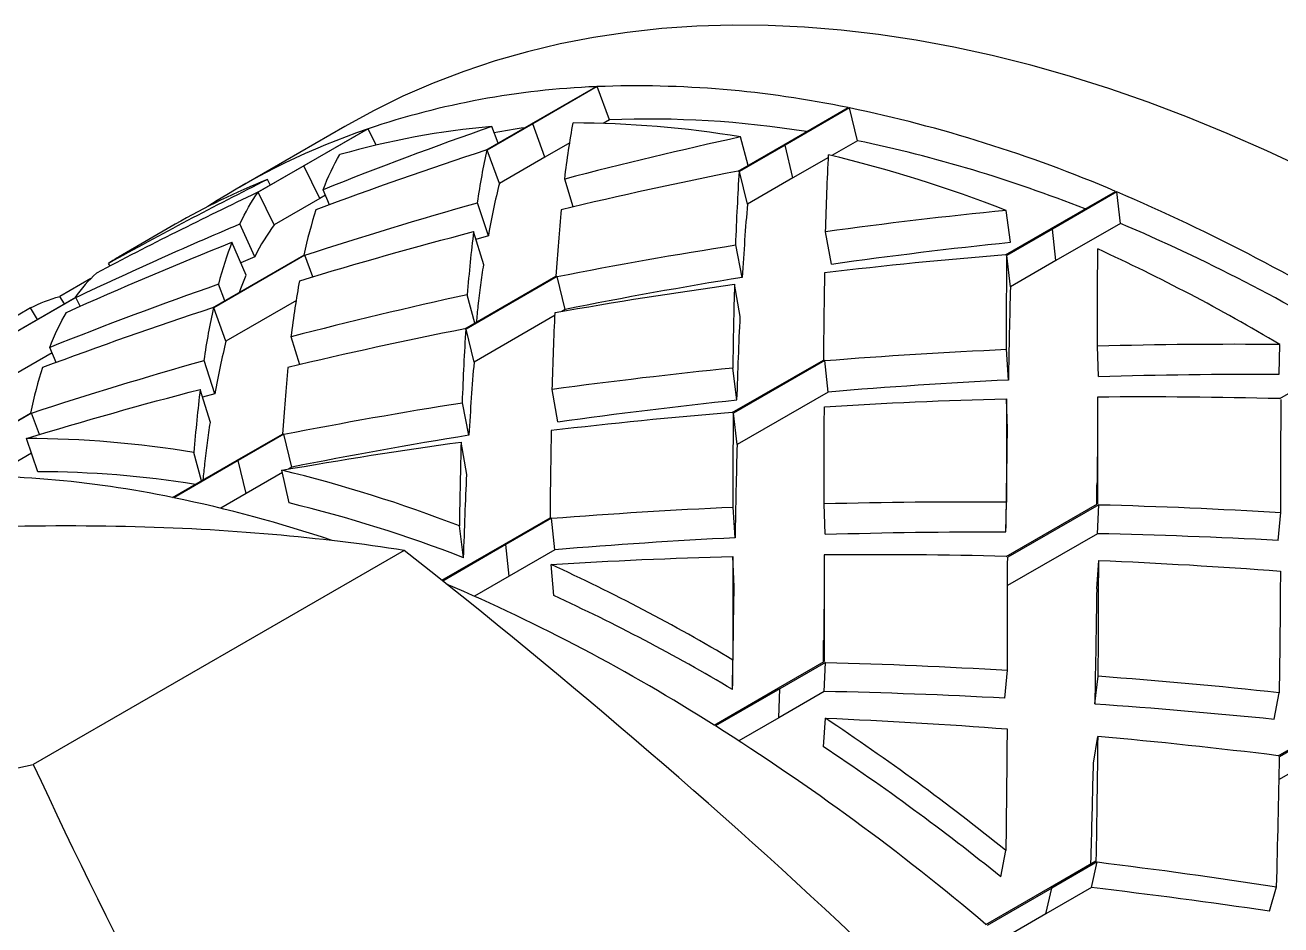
# Model space of a CAD drawing. Header units: inches. Extents: x 0.13 to 5.57, y 0.13 to 4.28.
# Drawn here: x 4.7342 to 4.9065, y 3.7696 to 3.893 of the extents above; entities that cross this region are included whole.
import ezdxf

# ---------------------------------------------------------------- set-up
doc = ezdxf.new("R2010")
doc.units = ezdxf.units.IN
doc.header["$LTSCALE"] = 0.51841
doc.header["$MEASUREMENT"] = 0
doc.linetypes.add('SLD-Solid', pattern=[0])

msp = doc.modelspace()

# ---------------------------------------------------------------- linework, layer by layer
at = {"color": 7, "linetype": 'SLD-Solid', "lineweight": 25}
for p, q in [((4.803675634208932, 3.879487101834269), (4.812514468973764, 3.88458965253316)), ((4.812677526887328, 3.884596846127319), (4.803838692122496, 3.879494295428427)), ((4.814351532328245, 3.88003439949083), (4.812677526887328, 3.884596846127319)), ((4.838275152848301, 3.876611334154896), (4.847113987613133, 3.881713884853788)), ((4.847290092630271, 3.881678297122311), (4.838451257865439, 3.876575746423419)), ((4.848381149595517, 3.87716500499538), (4.847290092630271, 3.881678297122311)), ((4.797425634208931, 3.875879053633734), (4.803675634208932, 3.879487101834269)), ((4.803838692122496, 3.879494295428427), (4.797588692122496, 3.875886247227892)), ((4.805512697563413, 3.874931848791939), (4.803838692122496, 3.879494295428427)), ((4.814351532328245, 3.88003439949083), (4.813509234263893, 3.879548151168366)), ((4.778074317309487, 3.879139029257869), (4.763646163066101, 3.870809833105086)), ((4.772275963674754, 3.873656303881313), (4.781114798439586, 3.878758854580205)), ((4.781259568434071, 3.878808598291963), (4.772420733669239, 3.873706047593071)), ((4.782363556433811, 3.876571227870564), (4.781259568434071, 3.878808598291963)), ((4.799101080528708, 3.8768462682064), (4.798218153548803, 3.879120722210363)), ((4.833388630000957, 3.873790404560299), (4.832361567957099, 3.877690059101004)), ((4.808927969316415, 3.876903443208379), (4.805512697563413, 3.874931848791939)), ((4.832025152848301, 3.873003285954361), (4.838275152848301, 3.876611334154896)), ((4.838451257865439, 3.876575746423419), (4.832201257865439, 3.872967698222884)), ((4.839542314830685, 3.872062454296489), (4.838451257865439, 3.876575746423419)), ((4.848381149595517, 3.87716500499538), (4.844878051523197, 3.875142709523999)), ((4.799262697563413, 3.871323800591404), (4.797588692122496, 3.875886247227892)), ((4.805512697563413, 3.874931848791939), (4.799262697563413, 3.871323800591404)), ((4.844406674085125, 3.874870589121246), (4.839542314830685, 3.872062454296489)), ((4.766025963674754, 3.870048255680778), (4.772275963674754, 3.873656303881313)), ((4.772420733669239, 3.873706047593071), (4.766170733669239, 3.870097999392536)), ((4.774623883673579, 3.869241087235915), (4.772420733669239, 3.873706047593071)), ((4.833292314830685, 3.868454406095954), (4.832201257865439, 3.872967698222884)), ((4.767841976047837, 3.871096617308755), (4.767449995164546, 3.871856595429962)), ((4.809395863365787, 3.868085839408835), (4.808228036487677, 3.871915132376221)), ((4.839542314830685, 3.872062454296489), (4.833292314830685, 3.868454406095954)), ((4.768373883673579, 3.86563303903538), (4.766170733669239, 3.870097999392536)), ((4.774623883673579, 3.869241087235915), (4.768373883673579, 3.86563303903538)), ((4.775412439922176, 3.869696311068518), (4.774623883673579, 3.869241087235915)), ((4.77597895624114, 3.86837820943601), (4.775087189628814, 3.87045306410158)), ((4.874962462595215, 3.8651214303826), (4.883801297360046, 3.870223981081491)), ((4.883984789320607, 3.870146755843351), (4.875145954555775, 3.865044205144459)), ((4.884457830341595, 3.865827679148487), (4.883984789320607, 3.870146755843351)), ((4.797754117019514, 3.864105836861123), (4.796268401419388, 3.868668251509102)), ((4.869363050207073, 3.863248288792986), (4.868782840957054, 3.867610588791376)), ((4.754807328301269, 3.865707282406195), (4.747000903843198, 3.861200729491226)), ((4.76570781784721, 3.861247667984845), (4.763673129241991, 3.865761120425094)), ((4.884457830341595, 3.865827679148487), (4.875618995576763, 3.860725128449595)), ((4.797117589812969, 3.860142704145419), (4.795728036487676, 3.864699035975151)), ((4.797754117019514, 3.864105836861123), (4.796059990424289, 3.863610562247759)), ((4.844807383518512, 3.860247561187851), (4.84402065321173, 3.864682073071397)), ((4.868712462595215, 3.861513382182065), (4.874962462595215, 3.8651214303826)), ((4.875145954555775, 3.865044205144459), (4.868895954555775, 3.861436156943924)), ((4.875618995576763, 3.860725128449595), (4.875145954555775, 3.865044205144459)), ((4.764534904585414, 3.858705260178562), (4.762587189628814, 3.863236967700511)), ((4.832587946304168, 3.858403909703423), (4.831698955830973, 3.86286864679838)), ((4.759925634208932, 3.854230764430526), (4.772425634208932, 3.861446860831595)), ((4.772588692122496, 3.861454054425753), (4.760088692122496, 3.854237958024684)), ((4.76570781784721, 3.861247667984845), (4.763797765283218, 3.860420346726089)), ((4.773673944818989, 3.858496233982743), (4.772588692122496, 3.861454054425753)), ((4.869368995576763, 3.85711708024906), (4.868895954555775, 3.861436156943924)), ((4.875618995576763, 3.860725128449595), (4.869368995576763, 3.85711708024906)), ((4.745870107084311, 3.859973670421469), (4.745663286721563, 3.860342860324817)), ((4.743246528760165, 3.858265181207245), (4.738957181541137, 3.855788993764831)), ((4.761601080528708, 3.855197979003192), (4.760718153548803, 3.857472433007155)), ((4.794525152848301, 3.851354996751153), (4.807025152848301, 3.858571093152223)), ((4.807201257865438, 3.858535505420746), (4.794701257865438, 3.851319409019676)), ((4.808292314830685, 3.854022213293816), (4.807201257865438, 3.858535505420746)), ((4.832307383518512, 3.853031464786782), (4.831520653211729, 3.857465976670328)), ((4.728525963674754, 3.848399966477571), (4.741025963674754, 3.85561606287864)), ((4.741170733669239, 3.855665806590398), (4.728670733669238, 3.848449710189328)), ((4.739588875634011, 3.854786449611534), (4.738957181541137, 3.855788993764831)), ((4.741769089284644, 3.854453163739478), (4.741170733669239, 3.855665806590398)), ((4.795888630000958, 3.852142115357092), (4.794861567957098, 3.856041769897796)), ((4.734960778166043, 3.854240691131392), (4.731543292849772, 3.852210730499617)), ((4.735888133184045, 3.852650056469575), (4.734960778166043, 3.854240691131392)), ((4.761762697563412, 3.849675511388196), (4.760088692122496, 3.854237958024684)), ((4.771427969316416, 3.855255154005171), (4.761762697563412, 3.849675511388196)), ((4.808292314830685, 3.854022213293816), (4.807837405629712, 3.853759599801979)), ((4.806906674085125, 3.853222299918039), (4.795792314830685, 3.846806116892746)), ((4.771895863365787, 3.846437550205628), (4.770728036487677, 3.850266843173013)), ((4.795792314830685, 3.846806116892746), (4.794701257865438, 3.851319409019676)), ((4.73847895624114, 3.846729920232803), (4.737587189628814, 3.848804774898372)), ((4.869089717766591, 3.844325151142158), (4.868826025305601, 3.848548710360263)), ((4.881473256778087, 3.844816199587854), (4.881314635649199, 3.848986362664548)), ((4.906259512800571, 3.845153941163467), (4.90631136286693, 3.849206273750646)), ((4.737912439922177, 3.84804802186531), (4.730873883673579, 3.843984749832173)), ((4.760254117019515, 3.842457547657915), (4.758768401419387, 3.847019962305894)), ((4.831212462595214, 3.839865092978857), (4.843712462595215, 3.847081189379926)), ((4.843895954555775, 3.847003964141786), (4.831395954555775, 3.839787867740716)), ((4.844368995576763, 3.842684887446922), (4.843895954555775, 3.847003964141786)), ((4.831863050207073, 3.841599999589778), (4.831282840957054, 3.845962299588169)), ((4.906308403127986, 3.84177863727801), (4.912558403127987, 3.845386685478544)), ((4.75961758981297, 3.838494414942211), (4.758228036487677, 3.843050746771943)), ((4.760254117019515, 3.842457547657915), (4.758559990424289, 3.841962273044552)), ((4.807307383518512, 3.838599271984643), (4.80652065321173, 3.843033783868189)), ((4.844368995576763, 3.842684887446922), (4.831868995576762, 3.835468791045852)), ((4.868973256778086, 3.837600103186785), (4.868814635649199, 3.841770266263478)), ((4.728675634208932, 3.836190523427853), (4.734925634208931, 3.839798571628388)), ((4.735088692122496, 3.839805765222546), (4.728838692122496, 3.836197717022011)), ((4.736173944818989, 3.836847944779536), (4.735088692122496, 3.839805765222546)), ((4.795087946304168, 3.836755620500216), (4.794198955830972, 3.841220357595173)), ((4.831868995576762, 3.835468791045852), (4.831395954555775, 3.839787867740716)), ((4.735967517127378, 3.831752422169076), (4.734386956132952, 3.836316875688365)), ((4.763275152848301, 3.83331475574848), (4.769525152848301, 3.836922803949015)), ((4.769701257865439, 3.836887216217538), (4.763451257865439, 3.833279168017003)), ((4.770792314830684, 3.832373924090608), (4.769701257865439, 3.836887216217538)), ((4.794807383518512, 3.831383175583574), (4.79402065321173, 3.83581768746712)), ((4.735092564407691, 3.834279171237712), (4.730512697563413, 3.831635270385523)), ((4.754436318083469, 3.828212205049588), (4.763275152848301, 3.83331475574848)), ((4.763451257865439, 3.833279168017003), (4.754612423100607, 3.828176617318112)), ((4.758388630000957, 3.830493826153883), (4.757361567957098, 3.834393480694589)), ((4.764542314830685, 3.828765875890073), (4.763451257865439, 3.833279168017003)), ((4.769496786854129, 3.831626031709079), (4.764542314830685, 3.828765875890073)), ((4.770414506639363, 3.82746486117883), (4.769424043966342, 3.831955866115846)), ((4.770792314830684, 3.832373924090608), (4.770337405629713, 3.832111310598771)), ((4.764542314830685, 3.828765875890073), (4.761039216758365, 3.826743580418692)), ((4.831589717766591, 3.822676861938951), (4.8313260253056, 3.826900421157055)), ((4.843973256778086, 3.823167910384646), (4.843814635649198, 3.82733807346134)), ((4.868759512800572, 3.82350565196026), (4.868811362866929, 3.827557984547438)), ((4.868808403127987, 3.820130348074802), (4.881308403127987, 3.827346444475871)), ((4.88149338444938, 3.827230063813762), (4.86899338444938, 3.820013967412693)), ((4.881333205598476, 3.823244021229687), (4.88149338444938, 3.827230063813762)), ((4.906086234438224, 3.822322064061527), (4.906456315282101, 3.826168696734353)), ((4.794363050207073, 3.81995171038657), (4.793782840957054, 3.824314010384961)), ((4.799962462595214, 3.821824851976184), (4.806212462595214, 3.825432900176719)), ((4.806395954555775, 3.825355674938578), (4.800145954555775, 3.821747626738043)), ((4.806868995576763, 3.821036598243714), (4.806395954555775, 3.825355674938578)), ((4.881333205598476, 3.823244021229687), (4.868988449234135, 3.816117545071863)), ((4.786216270290337, 3.820958438445842), (4.735326934398775, 3.79158065015945)), ((4.791363228674347, 3.816860619900318), (4.799962462595214, 3.821824851976184)), ((4.800145954555775, 3.821747626738043), (4.791496581019673, 3.816754449678414)), ((4.800618995576762, 3.817428550043179), (4.800145954555775, 3.821747626738043)), ((4.806868995576763, 3.821036598243714), (4.800618995576762, 3.817428550043179)), ((4.831473256778087, 3.815951813983577), (4.831314635649198, 3.82012197706027)), ((4.881216582144989, 3.815668309425759), (4.88148182954487, 3.819586383468449)), ((4.800618995576762, 3.817428550043179), (4.795847225318644, 3.814673865708272)), ((4.806719822553768, 3.81475118452044), (4.806351292487418, 3.819024396281295)), ((4.831259512800571, 3.801857362757052), (4.831311362866929, 3.805909695344231)), ((4.837558403127987, 3.802090107072129), (4.843808403127987, 3.805698155272663)), ((4.843993384449379, 3.805581774610554), (4.83774338444938, 3.80197372641002)), ((4.843833205598475, 3.801595732026479), (4.843993384449379, 3.805581774610554)), ((4.868586234438224, 3.80067377485832), (4.868956315282101, 3.804520407531145)), ((4.880936738256349, 3.799912403202079), (4.88141132451895, 3.803684184999414)), ((4.828719568363155, 3.796987556373237), (4.837558403127987, 3.802090107072129)), ((4.83774338444938, 3.80197372641002), (4.828904549684548, 3.796871175711128)), ((4.837583205598475, 3.797987683825944), (4.83774338444938, 3.80197372641002)), ((4.843833205598475, 3.801595732026479), (4.837583205598475, 3.797987683825944)), ((4.905558693235029, 3.797808234731792), (4.906240936113969, 3.801420354604136)), ((4.906104609983851, 3.792785052978008), (4.918604609983851, 3.800001149379077)), ((4.918785135214204, 3.799849353863239), (4.906285135214204, 3.792633257462169)), ((4.837583205598475, 3.797987683825944), (4.832107058668464, 3.794826371493674)), ((4.843716582144989, 3.794020020222551), (4.84398182954487, 3.797938094265241)), ((4.880762686349994, 3.791739778137687), (4.881341357376512, 3.795433365898811)), ((4.917996884771472, 3.796324460078329), (4.906224583298965, 3.789528455095284)), ((4.86805869323503, 3.776159945528584), (4.868740936113969, 3.779772065400928)), ((4.874854609983852, 3.774744811975335), (4.881104609983852, 3.77835286017587)), ((4.881285135214204, 3.778201064660031), (4.875035135214205, 3.774593016459496)), ((4.880496884771471, 3.774676170875121), (4.881285135214204, 3.778201064660031)), ((4.86601577521902, 3.769642261276443), (4.874854609983852, 3.774744811975335)), ((4.875035135214205, 3.774593016459496), (4.866196300449372, 3.769490465760604)), ((4.880496884771471, 3.774676170875121), (4.874246884771471, 3.771068122674587)), ((4.874246884771471, 3.771068122674587), (4.875035135214205, 3.774593016459496)), ((4.904888397832405, 3.771453556581295), (4.905880357278324, 3.774799628769717)), ((4.874246884771471, 3.771068122674587), (4.86835044289047, 3.767664179231658))]:
    msp.add_line(p, q, dxfattribs=at)
at = {"color": 7, "linetype": 'SLD-Solid', "lineweight": 25, "flags": 128}
msp.add_lwpolyline([(5.136422079849909, 3.50084519413992), (5.13635014471183, 3.5072322899402), (5.136134388598347, 3.513698062886621), (5.135774959377919, 3.520238081661378), (5.135272103385383, 3.526847864062283), (5.134626165253115, 3.533522880074645), (5.133837587674848, 3.540258554975914), (5.132906911102263, 3.547050272470966), (5.131834773374594, 3.553893377855886), (5.130621909281487, 3.560783181208061), (5.129269150059406, 3.56771496060043), (5.127777422821949, 3.574683965337644), (5.126147749924453, 3.581685419211968), (5.124381248263317, 3.588714523776647), (5.12247912851054, 3.595766461634523), (5.120442694283989, 3.602836399739641), (5.118273341253961, 3.609919492709575), (5.11597255618666, 3.617010886146212), (5.113541915925246, 3.624105719962712), (5.110983086309139, 3.631199131714374), (5.108297821032341, 3.638286259931106), (5.105487960441543, 3.645362247449239), (5.102555430274838, 3.652422244740381), (5.099502240341917, 3.659461413235044), (5.096330483146652, 3.666474928638755), (5.093042332452992, 3.67345798423839), (5.089640041795173, 3.680405794196453), (5.086125942933266, 3.687313596831047), (5.082502444255097, 3.694176657879302), (5.078772029125662, 3.700990273741991), (5.074937254185152, 3.707749774707151), (5.071000747596762, 3.714450528150463), (5.066965207245472, 3.721087941710229), (5.062833398889061, 3.72765746643474), (5.058608154262588, 3.734154599899906), (5.054292369137663, 3.740574889294988), (5.049889001337834, 3.746913934474335), (5.045401068711437, 3.753167390973025), (5.040831647063316, 3.75933097298434), (5.036183868046821, 3.765400456297047), (5.03146091701753, 3.771371681190461), (5.026666030850161, 3.777240555285311), (5.021802495720183, 3.783003056348446), (5.016873644851635, 3.788655235049483), (5.0118828562327, 3.794193217667473), (5.006833550300604, 3.799613208745757), (5.001729187597411, 3.804911493693185), (4.996573266398354, 3.810084441329909), (4.991369320314273, 3.815128506376015), (4.986120915869876, 3.820040231881274), (4.980831650059405, 3.824816251594372), (4.97550514788144, 3.829453292269967), (4.970145059854508, 3.833948175912004), (4.964755059515203, 3.838297821951758), (4.95933884090052, 3.842499249359105), (4.95390011601615, 3.846549578685564), (4.948442612292461, 3.850446034037736), (4.942970070029896, 3.854185944979752), (4.93748623983556, 3.857766748363466), (4.931994880052747, 3.861185990085104), (4.926499754185152, 3.864441326767186), (4.921004628317557, 3.867530527364556), (4.915513268534744, 3.870451474693435), (4.910029438340409, 3.873202166882427), (4.904556896077843, 3.875780718744507), (4.899099392354154, 3.878185363069031), (4.893660667469785, 3.880414451832891), (4.888244448855102, 3.882466457329995), (4.882854448515797, 3.884339973218276), (4.877494360488865, 3.886033715483529), (4.8721678583109, 3.887546523319407), (4.866878592500427, 3.888877359922988), (4.86163018805603, 3.890025313205339), (4.856426241971951, 3.890989596416624), (4.851270320772893, 3.891769548685295), (4.846165958069701, 3.892364635471028), (4.841116652137605, 3.892774448931064), (4.83612586351867, 3.892998708199729), (4.831197012650121, 3.893037259580922), (4.826333477520143, 3.892890076653451), (4.821538591352774, 3.892557260289145), (4.816815640323483, 3.892039038583713), (4.812167861306989, 3.891335766700428), (4.807598439658869, 3.890447926626708), (4.80311050703247, 3.889376126843793), (4.798707139232641, 3.888121101909715), (4.794391354107717, 3.886683711955874), (4.790166109481243, 3.885064942097546), (4.786034301124833, 3.883265901758731), (4.781998760773543, 3.881287823911815), (4.778074317309487, 3.879139029257869)], dxfattribs=at)
at = {"color": 7, "linetype": 'SLD-Solid', "lineweight": 25}
for centre, radius, start, end in [((4.816948677437234, 3.773237048737562), 0.1114408568558097, 92.28038912229519, 108.678139250798), ((4.818064106855158, 3.741828401478867), 0.1428700249565596, 78.2681951512788, 92.16071540390767), ((4.807856146138779, 3.692062819488804), 0.1936725729009576, 66.91279611020906, 78.2517753657021), ((4.808989797590864, 3.736693938024165), 0.1429200679007907, 80.58812918613647, 89.84078136904994), ((4.819782207342921, 3.74367437024495), 0.1364681274402647, 80.8830577754822, 92.28065663913348), ((4.813479613643698, 3.78447902129111), 0.09968033019716482, 108.9465570509116, 122.9296281303381), ((4.807945167330161, 3.768236287599211), 0.1113102539577444, 95.01327219643717, 105.9452561766579), ((4.81853521045774, 3.769167277381085), 0.1109204608321812, 98.17432693532005, 100.3816380226886), ((4.810375058754211, 3.693627830566735), 0.1874309401840819, 68.32263251564852, 78.30078748986891), ((4.798681060540539, 3.68680103001554), 0.1939235833061007, 68.80816064770517, 76.35641082820332), ((4.804562586285717, 3.779484055306773), 0.09954913655344942, 111.888821963684, 119.9871673817263), ((4.781820575125773, 3.630275796362493), 0.2607213145569716, 57.63247760178889, 66.93020366611948), ((4.785178381823705, 3.632410716524575), 0.2536530846226572, 58.42792856083282, 66.95845095443023), ((4.772536877672763, 3.624914440293209), 0.2611559676604448, 59.18686164317188, 65.3758196247397), ((4.733989797590865, 3.693397359617763), 0.1429200679007779, 80.58812918613636, 89.84078136905028), ((4.7253864373255, 3.688326721674722), 0.1428700249565043, 78.26819515127637, 92.16071540391066), ((4.735593757012648, 3.691631059792366), 0.1401218608602119, 80.97801322934545, 89.84716943960494), ((4.723681060540547, 3.643504451609124), 0.1939235833060985, 68.80816064770723, 76.35641082820558), ((4.71801785125261, 3.649422765115082), 0.1824612352423408, 71.35864388217054, 78.43024482928838), ((4.725441931355487, 3.642187365232273), 0.1906575019029948, 68.80816064770487, 76.35641082820521), ((4.697536877672736, 3.581617861886752), 0.2611559676604943, 59.18686164317177, 65.37581962473826), ((4.688906747912074, 3.576363956910483), 0.2611941756670469, 57.63688938057054, 66.74844998897233), ((4.699738071567448, 3.581343075968162), 0.2567575513632476, 59.1868616431727, 65.37581962473459), ((4.648713322677758, 3.512377803625184), 0.3367571187830244, 49.81336817221433, 57.65081852191209), ((4.657018518724154, 3.517163822870065), 0.3373269498135826, 51.12322802815032, 56.34095866597549), ((4.659902127085501, 3.517974578661451), 0.3316456538166589, 51.12322802814965, 56.3409586659758)]:
    msp.add_arc(centre, radius, start, end, dxfattribs=at)
for points in [[(4.808228036487677, 3.871915132376221), (4.80856333743538, 3.874641253192653), (4.808947409843948, 3.877207455428308), (4.809386956132952, 3.879613454094781)], [(4.798218153548803, 3.879120722210363), (4.790443660409551, 3.876391129124845), (4.782731244852653, 3.873501623804374), (4.775087189628814, 3.87045306410158)], [(4.832361567957099, 3.877690059101004), (4.824272871114475, 3.875924434165068), (4.816226068873308, 3.873999742493835), (4.808228036487677, 3.871915132376221)], [(4.797425634208932, 3.875879053633734), (4.789590689151066, 3.873309445211069), (4.781814600134384, 3.870579709489718), (4.77410375375697, 3.867690418072805)], [(4.775087189628814, 3.87045306410158), (4.775776467738308, 3.872215235332833), (4.776534107637878, 3.873818352451257), (4.777366149818825, 3.875263836969356)], [(4.796268401419388, 3.868668251509102), (4.796654149482382, 3.871234382992904), (4.797092043862971, 3.873640381013277), (4.797588692122496, 3.875886247227892)], [(4.84402065321173, 3.864682073071397), (4.844125120244306, 3.868361834132161), (4.844257200853658, 3.871885952058966), (4.844424043966343, 3.875252444522262)], [(4.832025152848301, 3.873003285954361), (4.823896317385653, 3.871396373327751), (4.815805885541709, 3.869631032584175), (4.807760800539312, 3.86770612761761)], [(4.831698955830973, 3.86286864679838), (4.831832823671339, 3.866392269828714), (4.831997894127424, 3.86975918693572), (4.832201257865439, 3.872967698222884)], [(4.767449995164546, 3.871856595429962), (4.760105664240024, 3.868173455137297), (4.752841598654178, 3.864334696820832), (4.745663286721563, 3.860342860324817)], [(4.799262697563413, 3.871323800591404), (4.798704238561593, 3.869075248498824), (4.798203543638586, 3.866669260220875), (4.797754117019514, 3.864105836861123)], [(4.766025963674754, 3.870048255680778), (4.758602810481643, 3.866521230350903), (4.751257074147976, 3.862837525208422), (4.743994379221817, 3.858999401104477)], [(4.763673129241991, 3.865761120425094), (4.764432279388275, 3.867364593225197), (4.765262843451105, 3.868809651798373), (4.766170733669239, 3.870097999392536)], [(4.77410375375697, 3.867690418072805), (4.773481265196183, 3.865768977629201), (4.772924024089267, 3.863687984269447), (4.772425634208932, 3.861446860831595)], [(4.772588692122496, 3.861454054425753), (4.780425378801172, 3.864018920071655), (4.78832081454418, 3.866423651132388), (4.796268401419388, 3.868668251509102)], [(4.807760800539312, 3.86770612761761), (4.807472550603508, 3.864820300723658), (4.807229652323854, 3.861774912386129), (4.807025152848301, 3.858571093152223)], [(4.833292314830684, 3.868454406095954), (4.833022200766061, 3.865259422082735), (4.832789734941525, 3.861908698254999), (4.832587946304168, 3.858403909703423)], [(4.868782840957054, 3.867610588791377), (4.860505997687972, 3.866788370217973), (4.852249519512488, 3.86581304294468), (4.84402065321173, 3.864682073071397)], [(4.741170733669239, 3.855665806590398), (4.748596178389306, 3.859188190856751), (4.756098944450074, 3.86255386136468), (4.763673129241991, 3.865761120425094)], [(4.768373883673579, 3.86563303903538), (4.767411108971371, 3.864325878752558), (4.766524357601679, 3.862864646042051), (4.765707817847211, 3.861247667984845)], [(4.771886956132953, 3.857965164891573), (4.779780743177281, 3.860369897159146), (4.787730004102046, 3.862614425857537), (4.795728036487676, 3.864699035975151)], [(4.795728036487676, 3.864699035975151), (4.795392735539975, 3.86197291515872), (4.795106204447809, 3.859086875895906), (4.794861567957098, 3.856041769897796)], [(4.739866149818825, 3.853615547766148), (4.747367440971211, 3.856980794182095), (4.754943134404975, 3.860188407997717), (4.762587189628814, 3.863236967700511)], [(4.762587189628814, 3.863236967700511), (4.761897911519319, 3.861474796469259), (4.761276993742885, 3.859553570855683), (4.760718153548803, 3.857472433007155)], [(4.807201257865438, 3.858535505420746), (4.815331229065626, 3.860137725994098), (4.823499488733138, 3.861581537968197), (4.831698955830973, 3.86286864679838)], [(4.844807383518512, 3.860247561187851), (4.852967835370385, 3.861399994784052), (4.861155429411097, 3.86239940653224), (4.869363050207073, 3.863248288792986)], [(4.881314635649199, 3.848986362664548), (4.881318831205276, 3.853578803846684), (4.881328594930962, 3.85802487984007), (4.881351292487418, 3.86232097468771)], [(4.868712462595215, 3.861513382182065), (4.860417084067178, 3.860843502405361), (4.852138422488837, 3.860021985748111), (4.84388375439215, 3.859046024821198)], [(4.868826025305601, 3.848548710360263), (4.868837630421606, 3.852993883233826), (4.868858491496336, 3.857290814336811), (4.868895954555775, 3.861436156943924)], [(4.743994379221817, 3.858999401104477), (4.742923739209775, 3.858026793347905), (4.741936145419844, 3.856899769409281), (4.741025963674754, 3.85561606287864)], [(4.84388375439215, 3.859046024821198), (4.843805087550636, 3.855211253887595), (4.84375041900538, 3.851222041463739), (4.843712462595215, 3.847081189379926)], [(4.760718153548803, 3.857472433007155), (4.752943660409551, 3.854742839921637), (4.745231244852652, 3.851853334601167), (4.737587189628814, 3.848804774898372)], [(4.770728036487677, 3.850266843173013), (4.771063337435379, 3.852992963989444), (4.771447409843948, 3.8555591662251), (4.771886956132953, 3.857965164891573)], [(4.806924043966342, 3.853604155319054), (4.815090534186991, 3.855048393789804), (4.823291786910972, 3.856335006797045), (4.831520653211729, 3.857465976670328)], [(4.832587946304168, 3.858403909703423), (4.824456401608193, 3.857097967320954), (4.816355534099395, 3.855637960214643), (4.808292314830685, 3.854022213293816)], [(4.831520653211729, 3.857465976670328), (4.831416186179155, 3.853786215609564), (4.831339331021305, 3.849950811948811), (4.831282840957054, 3.845962299588169)], [(4.869368995576762, 3.85711708024906), (4.869261988042612, 3.853001043304978), (4.869171302864411, 3.848735968523012), (4.869089717766591, 3.844325151142158)], [(4.734960778166043, 3.854240691131392), (4.736202850806087, 3.854907278752798), (4.737533309582219, 3.855422262902712), (4.738957181541137, 3.855788993764831)], [(4.794861567957098, 3.856041769897796), (4.786772871114475, 3.85427614496186), (4.778726068873309, 3.852351453290627), (4.770728036487677, 3.850266843173013)], [(4.759925634208932, 3.854230764430526), (4.752090689151066, 3.851661156007861), (4.744314600134384, 3.848931420286509), (4.736603753756969, 3.846042128869597)], [(4.737587189628814, 3.848804774898372), (4.738276467738308, 3.850566946129625), (4.739034107637878, 3.852170063248049), (4.739866149818825, 3.853615547766148)], [(4.758768401419387, 3.847019962305894), (4.759154149482382, 3.849586093789696), (4.759592043862971, 3.851992091810069), (4.760088692122496, 3.854237958024684)], [(4.80652065321173, 3.843033783868189), (4.806625120244306, 3.846713544928953), (4.806757200853658, 3.850237662855758), (4.806924043966342, 3.853604155319054)], [(4.831863050207073, 3.841599999589778), (4.831988764322113, 3.845561849173856), (4.832134500459369, 3.849373166538159), (4.832307383518512, 3.853031464786782)], [(4.794525152848301, 3.851354996751153), (4.786396317385653, 3.849748084124543), (4.77830588554171, 3.847982743380967), (4.770260800539312, 3.846057838414402)], [(4.794198955830972, 3.841220357595173), (4.794332823671339, 3.844743980625506), (4.794497894127424, 3.848110897732512), (4.794701257865438, 3.851319409019677)], [(4.761762697563412, 3.849675511388196), (4.761204238561592, 3.847426959295616), (4.760703543638585, 3.845020971017667), (4.760254117019515, 3.842457547657915)], [(4.843895954555775, 3.847003964141786), (4.852191826434538, 3.847669353395189), (4.860504295483405, 3.848183151373309), (4.868826025305601, 3.848548710360263)], [(4.90631136286693, 3.849206273750646), (4.897978477629255, 3.849276577895996), (4.889643773426454, 3.849204652416458), (4.881314635649199, 3.848986362664548)], [(4.735088692122496, 3.839805765222546), (4.742925378801172, 3.842370630868448), (4.75082081454418, 3.84477536192918), (4.758768401419387, 3.847019962305894)], [(4.795792314830685, 3.846806116892747), (4.795522200766061, 3.843611132879528), (4.795289734941526, 3.840260409051791), (4.795087946304168, 3.836755620500216)], [(4.736603753756969, 3.846042128869597), (4.735981265196183, 3.844120688425993), (4.735424024089268, 3.842039695066239), (4.734925634208931, 3.839798571628388)], [(4.770260800539312, 3.846057838414402), (4.769972550603508, 3.84317201152045), (4.769729652323854, 3.840126623182921), (4.769525152848301, 3.836922803949015)], [(4.831282840957054, 3.845962299588169), (4.823005997687972, 3.845140081014764), (4.814749519512487, 3.844164753741472), (4.80652065321173, 3.843033783868189)], [(4.881473256778087, 3.844816199587854), (4.889732291342359, 3.845071324347477), (4.897996793890306, 3.845182549826025), (4.906259512800571, 3.845153941163467)], [(4.869089717766591, 3.844325151142158), (4.860837969531077, 3.843925237588966), (4.852595321375945, 3.843379581436886), (4.844368995576763, 3.842684887446922)], [(4.734386956132952, 3.836316875688365), (4.742280743177282, 3.838721607955938), (4.750230004102046, 3.840966136654329), (4.758228036487677, 3.843050746771943)], [(4.758228036487677, 3.843050746771943), (4.757892735539975, 3.840324625955512), (4.757606204447808, 3.837438586692699), (4.757361567957098, 3.834393480694589)], [(4.807307383518512, 3.838599271984643), (4.815467835370384, 3.839751705580843), (4.823655429411096, 3.840751117329033), (4.831863050207073, 3.841599999589778)], [(4.843851292487417, 3.840672685484502), (4.852161928264295, 3.841187321570908), (4.860485497871943, 3.841551976511568), (4.868814635649199, 3.841770266263478)], [(4.868814635649199, 3.841770266263478), (4.86881044009312, 3.837177825081342), (4.868811810962588, 3.832439019626834), (4.868811362866929, 3.827557984547438)], [(4.88131159385659, 3.841988452512999), (4.881311118405576, 3.837250679792671), (4.881312516643313, 3.832368549456653), (4.881308403127987, 3.827346444475871)], [(4.906308403127986, 3.84177863727801), (4.897979181705113, 3.841990010398275), (4.889644453343777, 3.842061411653188), (4.88131159385659, 3.841988452512999)], [(4.9064563152821, 3.826168696734354), (4.90647920479657, 3.831469858377629), (4.906489106041271, 3.836636006970891), (4.906493384449379, 3.841662256615901)], [(4.769701257865439, 3.836887216217538), (4.777831229065625, 3.83848943679089), (4.785999488733138, 3.839933248764989), (4.794198955830972, 3.841220357595173)], [(4.831212462595214, 3.839865092978857), (4.822917084067178, 3.839195213202153), (4.814638422488837, 3.838373696544903), (4.806383754392151, 3.83739773561799)], [(4.8313260253056, 3.826900421157055), (4.831337630421605, 3.831345594030618), (4.831358491496337, 3.835642525133604), (4.831395954555775, 3.839787867740716)], [(4.843814635649198, 3.82733807346134), (4.843818831205276, 3.831930514643476), (4.843828594930963, 3.836376590636862), (4.843851292487417, 3.840672685484502)], [(4.795087946304168, 3.836755620500216), (4.786956401608192, 3.835449678117746), (4.778855534099394, 3.833989671011435), (4.770792314830684, 3.832373924090608)], [(4.806383754392151, 3.83739773561799), (4.806305087550636, 3.833562964684386), (4.806250419005379, 3.829573752260532), (4.806212462595214, 3.825432900176719)], [(4.868759512800572, 3.82350565196026), (4.868830128801322, 3.82834499246764), (4.868898956431342, 3.833044496101585), (4.868973256778086, 3.837600103186785)], [(4.769424043966342, 3.831955866115846), (4.777590534186991, 3.833400104586596), (4.785791786910973, 3.834686717593837), (4.79402065321173, 3.83581768746712)], [(4.79402065321173, 3.83581768746712), (4.793916186179154, 3.832137926406356), (4.793839331021306, 3.828302522745603), (4.793782840957054, 3.824314010384961)], [(4.831868995576762, 3.835468791045852), (4.831761988042611, 3.83135275410177), (4.83167130286441, 3.827087679319804), (4.831589717766591, 3.822676861938951)], [(4.794363050207073, 3.81995171038657), (4.794488764322113, 3.823913559970648), (4.794634500459368, 3.827724877334951), (4.794807383518512, 3.831383175583574)], [(4.806395954555775, 3.825355674938578), (4.814691826434538, 3.826021064191981), (4.823004295483404, 3.826534862170101), (4.8313260253056, 3.826900421157055)], [(4.868811362866929, 3.827557984547438), (4.860478477629254, 3.827628288692788), (4.852143773426453, 3.82755636321325), (4.843814635649198, 3.82733807346134)], [(4.88149338444938, 3.827230063813762), (4.889822440979472, 3.827014546029269), (4.898145869858369, 3.826659126517112), (4.906456315282101, 3.826168696734353)], [(4.831589717766591, 3.822676861938951), (4.823337969531076, 3.822276948385758), (4.815095321375945, 3.821731292233678), (4.806868995576763, 3.821036598243714)], [(4.843973256778086, 3.823167910384646), (4.852232291342358, 3.823423035144269), (4.860496793890305, 3.823534260622817), (4.868759512800572, 3.82350565196026)], [(4.906086234438224, 3.822322064061527), (4.897845580546011, 3.822763722463011), (4.889592157143313, 3.823072644677604), (4.881333205598476, 3.823244021229687)], [(4.806351292487418, 3.819024396281295), (4.814661928264295, 3.8195390323677), (4.822985497871943, 3.81990368730836), (4.831314635649198, 3.82012197706027)], [(4.831314635649198, 3.82012197706027), (4.83131044009312, 3.815529535878134), (4.831311810962587, 3.810790730423626), (4.831311362866929, 3.805909695344231)], [(4.843811593856589, 3.820340163309791), (4.843811118405577, 3.815602390589463), (4.843812516643314, 3.810720260253445), (4.843808403127987, 3.805698155272663)], [(4.868808403127987, 3.820130348074802), (4.860479181705112, 3.820341721195066), (4.852144453343778, 3.82041312244998), (4.843811593856589, 3.820340163309791)], [(4.8689563152821, 3.804520407531146), (4.868979204796569, 3.809821569174421), (4.868989106041271, 3.814987717767683), (4.86899338444938, 3.820013967412693)], [(4.88141132451895, 3.803684184999414), (4.881449033844918, 3.809119011889908), (4.881470086967772, 3.814421455834454), (4.88148182954487, 3.819586383468449)], [(4.88148182954487, 3.819586383468449), (4.889803420301106, 3.8192321867685), (4.898115700511585, 3.818740473758), (4.906411324518951, 3.818116377801553)], [(4.906411324518951, 3.818116377801553), (4.906373615192984, 3.81268155091106), (4.906319247933883, 3.807114342343956), (4.906240936113969, 3.801420354604136)], [(4.831259512800571, 3.801857362757052), (4.831330128801321, 3.806696703264432), (4.831398956431342, 3.811396206898377), (4.831473256778087, 3.815951813983577)], [(4.881216582144989, 3.815668309425759), (4.881134861883543, 3.810549857659225), (4.881043987936779, 3.805296208603659), (4.880936738256349, 3.799912403202079)], [(4.843993384449379, 3.805581774610554), (4.852322440979472, 3.805366256826062), (4.860645869858368, 3.805010837313905), (4.868956315282101, 3.804520407531145)], [(4.906240936113969, 3.801420354604136), (4.89798591460055, 3.802303611409909), (4.889706948526317, 3.803060089042968), (4.88141132451895, 3.803684184999414)], [(4.868586234438224, 3.80067377485832), (4.86034558054601, 3.801115433259803), (4.852092157143312, 3.801424355474396), (4.843833205598475, 3.801595732026479)], [(4.880936738256349, 3.799912403202079), (4.889162823486934, 3.799339329645322), (4.897372526674472, 3.79863610437181), (4.905558693235029, 3.797808234731792)], [(4.84398182954487, 3.797938094265241), (4.852303420301105, 3.797583897565292), (4.860615700511585, 3.797092184554792), (4.86891132451895, 3.796468088598345)], [(4.86891132451895, 3.796468088598345), (4.868873615192983, 3.791033261707851), (4.868819247933883, 3.785466053140748), (4.868740936113969, 3.779772065400928)], [(4.881341357376512, 3.795433365898811), (4.881285168476586, 3.7898675568651), (4.881208668513374, 3.784172113907475), (4.881104609983852, 3.77835286017587)], [(4.906104609983851, 3.792785052978008), (4.897875333575174, 3.793793574849097), (4.889618503414786, 3.794678288725617), (4.881341357376512, 3.795433365898811)], [(4.905880357278324, 3.774799628769717), (4.906047715624231, 3.780863705925821), (4.906180258848179, 3.786810338138325), (4.906285135214204, 3.792633257462169)], [(4.881285135214204, 3.778201064660031), (4.889513593786381, 3.777188877196703), (4.897714380686029, 3.776052974065303), (4.905880357278324, 3.774799628769717)], [(4.904888397832405, 3.771453556581295), (4.89678977958501, 3.772645281247781), (4.888656932658836, 3.773721542389638), (4.880496884771471, 3.774676170875121)]]:
    msp.add_open_spline(points, degree=3, dxfattribs=at)
for points, knots in [([(4.747004157473531, 3.861195148740508), (4.746951660729135, 3.861167288924332), (4.746484032554522, 3.860919120487723), (4.746049255211305, 3.860613855626704), (4.745663286721563, 3.860342860324817)], [0, 0, 0, 0, 0.1122617225515415, 1, 1, 1, 1]), ([(4.763628254048163, 3.856368241366238), (4.763688177193022, 3.856539831243406), (4.763973994922447, 3.857358270082011), (4.764287291909637, 3.858110633549585), (4.764534904585414, 3.858705260178562)], [0, 0, 0, 0, 0.2096551007530896, 1, 1, 1, 1]), ([(4.796139825539601, 3.852287127454881), (4.796218631708427, 3.853026465871817), (4.796404031756571, 3.854765839579969), (4.796727527677955, 3.857389712082987), (4.796987569101299, 3.859225040124608), (4.797117589812969, 3.860142704145419)], [0, 0, 0, 0, 0.2698897525365868, 0.6349448762682915, 1, 1, 1, 1]), ([(4.758639825539602, 3.830638838251673), (4.758718631708427, 3.831378176668609), (4.758904031756571, 3.833117550376761), (4.759227527677956, 3.835741422879779), (4.759487569101299, 3.8375767509214), (4.75961758981297, 3.838494414942211)], [0, 0, 0, 0, 0.2698897525365907, 0.6349448762682934, 1, 1, 1, 1]), ([(4.88131147318609, 3.838358923557792), (4.881311375297956, 3.838102043795204), (4.881311202583202, 3.837648802702261), (4.881310037981566, 3.837056143207715), (4.881308763752901, 3.836598798730789), (4.881307430428484, 3.836217878850166), (4.88130441927228, 3.835491127211561), (4.881299131721541, 3.834575476772038), (4.881290392695782, 3.833471440958299), (4.881283586171843, 3.832760727878359), (4.881278204808877, 3.83225609440857), (4.881274384528315, 3.831914643948046), (4.881269175702058, 3.831475946793224), (4.881261828044719, 3.830897471049016), (4.881255668976118, 3.830464394583167), (4.881252247963003, 3.830223845181146)], [0, 0, 0, 0, 0.0958381136040569, 0.1690976779093974, 0.2201233995868525, 0.2638599414288857, 0.3086523278516383, 0.4879165759212518, 0.602115370919105, 0.7153854986908964, 0.7497912485130724, 0.786833026297628, 0.8401515762102365, 0.9112132711222496, 1, 1, 1, 1]), ([(4.881209267060828, 3.827289214442476), (4.881214208228691, 3.827624017166127), (4.881228860728362, 3.828616838485777), (4.881242911484649, 3.829581754884036), (4.881252223995109, 3.830221278755121)], [0, 0, 0, 0, 0.3372235436783242, 1, 1, 1, 1]), ([(4.78621627029034, 3.820958438445844), (4.774769421630397, 3.822727219838324), (4.76218898185313, 3.82390278045695), (4.733759926073442, 3.824543628916174), (4.71788688013092, 3.823996132298822), (4.700004613336337, 3.822397188179381)], [0, 0, 0, 0, 0.4999999999999999, 0.4999999999999999, 1, 1, 1, 1]), ([(4.909926939001092, 3.701211609080698), (4.901019240033169, 3.712292701912888), (4.891628403923351, 3.723167681048309), (4.872213042296402, 3.744196694542067), (4.862151873377244, 3.754399316511773), (4.83103607878525, 3.784184619005443), (4.809052792817821, 3.802947936715234), (4.786216270290338, 3.820958438445844)], [0, 0, 0, 0, 0.2500000000000001, 0.2500000000000001, 0.5000000000000001, 0.5000000000000001, 1, 1, 1, 1]), ([(4.84381147318609, 3.816710634354587), (4.843811375297956, 3.816453754591997), (4.843811202583202, 3.816000513499053), (4.843810037981566, 3.815407854004507), (4.843808763752901, 3.814950509527579), (4.843807430428484, 3.814569589646957), (4.84380441927228, 3.813842838008351), (4.84379913172154, 3.812927187568828), (4.843790392695781, 3.811823151755089), (4.843783586171844, 3.811112438675149), (4.843778204808877, 3.81060780520536), (4.843774384528316, 3.810266354744835), (4.843769175702057, 3.809827657590014), (4.843761828044719, 3.809249181845808), (4.843755668976117, 3.808816105379961), (4.843752247963003, 3.80857555597794)], [0, 0, 0, 0, 0.09583811360430783, 0.1690976779098028, 0.2201233995873121, 0.2638599414293653, 0.3086523278521299, 0.487916575921752, 0.6021153709196307, 0.7153854986914432, 0.7497912485136303, 0.7868330262981963, 0.8401515762107125, 0.91121327112254, 1, 1, 1, 1]), ([(4.843709267060828, 3.805640925239268), (4.843714208228691, 3.805975727962919), (4.843728860728361, 3.80696854928257), (4.843742911484648, 3.80793346568083), (4.843752223995109, 3.808572989551916)], [0, 0, 0, 0, 0.3372235436780561, 1, 1, 1, 1]), ([(4.611616265688018, 3.771371681190461), (4.620523964655942, 3.772168163708373), (4.62991480076576, 3.773224055373642), (4.649330162392709, 3.775796788125205), (4.659391331311866, 3.777316101106867), (4.690507125903861, 3.78248841231294), (4.712490411871289, 3.78675339227072), (4.735326934398773, 3.791580650159449)], [0, 0, 0, 0, 0.25, 0.25, 0.5, 0.5, 1, 1, 1, 1]), ([(4.735326934398771, 3.791580650159448), (4.746773783058713, 3.766916931257977), (4.759354222835981, 3.742679201608773), (4.787783278615668, 3.695431881738374), (4.803656324558191, 3.672431471980716), (4.821538591352774, 3.650186102091778)], [0, 0, 0, 0, 0.5000000000000001, 0.5000000000000001, 1, 1, 1, 1]), ([(4.880408849646867, 3.777951206282772), (4.880433933989281, 3.778817853238846), (4.880514315839719, 3.781594991457561), (4.880632873271141, 3.78620007082155), (4.88071941532371, 3.789893209032308), (4.880762686349994, 3.791739778137687)], [0, 0, 0, 0, 0.1848795770912386, 0.5924397885456198, 1, 1, 1, 1])]:
    msp.add_open_spline(points, degree=3, knots=knots, dxfattribs=at)

doc.saveas('drawing.dxf')
